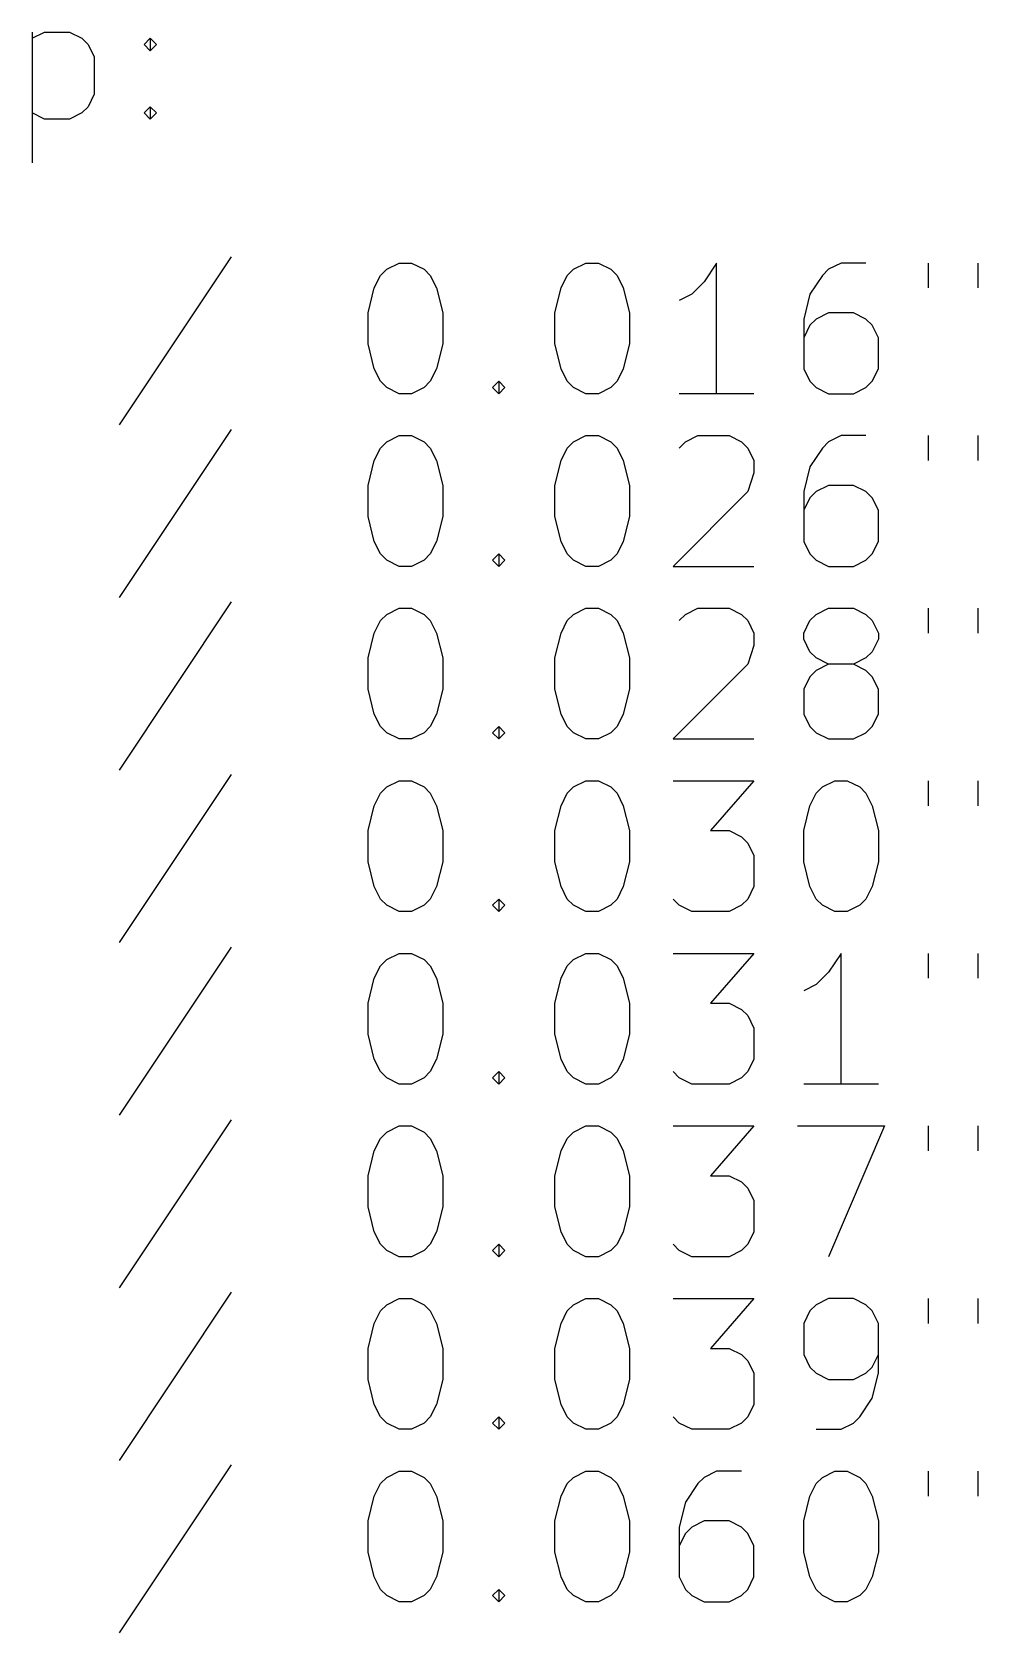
# Model space of a CAD drawing. Extents: x 64.4 to 155.9, y -157.6 to -77.8.
# Drawn here: x 86.65 to 108.36, y -157.22 to -120.48 of the extents above; entities that cross this region are included whole.
import ezdxf

# ---------------------------------------------------------------- set-up
doc = ezdxf.new("R2010")
doc.units = 0
doc.header["$MEASUREMENT"] = 0
doc.layers.add('BLACK', color=7, linetype='CONTINUOUS')

msp = doc.modelspace()

# ---------------------------------------------------------------- linework, layer by layer
at = {"layer": 'BLACK', "linetype": 'CONTINUOUS'}
for p, q in [((86.6464, -120.482), (86.6464, -123.482)), ((86.6464, -120.625), (86.9321, -120.482)), ((86.9321, -120.482), (87.5036, -120.482)), ((87.5036, -120.482), (87.7893, -120.625)), ((87.7893, -120.625), (87.9321, -120.768)), ((87.9321, -120.768), (88.075, -121.054)), ((89.2179, -120.768), (89.3607, -120.625)), ((89.3607, -120.911), (89.2179, -120.768)), ((89.3607, -120.625), (89.5036, -120.768)), ((89.3607, -120.625), (89.3607, -120.911)), ((89.5036, -120.768), (89.3607, -120.911)), ((88.075, -121.054), (88.075, -121.911)), ((88.075, -121.911), (87.9321, -122.196)), ((87.9321, -122.196), (87.7893, -122.339)), ((89.2179, -122.339), (89.3607, -122.196)), ((89.3607, -122.196), (89.5036, -122.339)), ((89.3607, -122.196), (89.3607, -122.482)), ((86.9321, -122.482), (86.6464, -122.339)), ((87.5036, -122.482), (86.9321, -122.482)), ((87.7893, -122.339), (87.5036, -122.482)), ((89.3607, -122.482), (89.2179, -122.339)), ((89.5036, -122.339), (89.3607, -122.482)), ((91.2179, -125.639), (88.6464, -129.496)), ((94.6464, -126.068), (94.7893, -125.925)), ((94.7893, -125.925), (95.075, -125.782)), ((95.075, -125.782), (95.3607, -125.782)), ((95.3607, -125.782), (95.6464, -125.925)), ((95.6464, -125.925), (95.7893, -126.068)), ((98.9321, -126.068), (99.075, -125.925)), ((99.075, -125.925), (99.3607, -125.782)), ((99.3607, -125.782), (99.6464, -125.782)), ((99.6464, -125.782), (99.9321, -125.925)), ((99.9321, -125.925), (100.075, -126.068)), ((102.361, -125.782), (102.075, -126.211)), ((102.361, -128.782), (102.361, -125.782)), ((104.932, -125.925), (104.789, -126.068)), ((105.218, -125.782), (104.932, -125.925)), ((105.789, -125.782), (105.218, -125.782)), ((107.218, -125.782), (107.218, -126.354)), ((108.361, -125.782), (108.361, -126.354)), ((94.3607, -126.925), (94.5036, -126.354)), ((94.5036, -126.354), (94.6464, -126.068)), ((95.7893, -126.068), (95.9321, -126.354)), ((95.9321, -126.354), (96.075, -126.925)), ((98.6464, -126.925), (98.7893, -126.354)), ((98.7893, -126.354), (98.9321, -126.068)), ((100.075, -126.068), (100.218, -126.354)), ((100.218, -126.354), (100.361, -126.925)), ((102.075, -126.211), (101.789, -126.496)), ((104.789, -126.068), (104.504, -126.496)), ((101.789, -126.496), (101.504, -126.639)), ((104.504, -126.496), (104.361, -127.068)), ((94.3607, -127.639), (94.3607, -126.925)), ((96.075, -126.925), (96.075, -127.639)), ((98.6464, -127.639), (98.6464, -126.925)), ((100.361, -126.925), (100.361, -127.639)), ((104.361, -127.068), (104.361, -128.211)), ((104.646, -127.068), (104.504, -127.211)), ((104.932, -126.925), (104.646, -127.068)), ((105.504, -126.925), (104.932, -126.925)), ((105.789, -127.068), (105.504, -126.925)), ((105.932, -127.211), (105.789, -127.068)), ((104.504, -127.211), (104.361, -127.496)), ((106.075, -127.496), (105.932, -127.211)), ((94.5036, -128.211), (94.3607, -127.639)), ((96.075, -127.639), (95.9321, -128.211)), ((98.7893, -128.211), (98.6464, -127.639)), ((100.361, -127.639), (100.218, -128.211)), ((106.075, -128.211), (106.075, -127.496)), ((94.6464, -128.496), (94.5036, -128.211)), ((94.7893, -128.639), (94.6464, -128.496)), ((95.7893, -128.496), (95.6464, -128.639)), ((95.9321, -128.211), (95.7893, -128.496)), ((97.2179, -128.639), (97.3607, -128.496)), ((97.3607, -128.496), (97.5036, -128.639)), ((97.3607, -128.496), (97.3607, -128.782)), ((98.9321, -128.496), (98.7893, -128.211)), ((99.075, -128.639), (98.9321, -128.496)), ((100.075, -128.496), (99.9321, -128.639)), ((100.218, -128.211), (100.075, -128.496)), ((104.361, -128.211), (104.504, -128.496)), ((104.504, -128.496), (104.646, -128.639)), ((105.789, -128.639), (105.932, -128.496)), ((105.932, -128.496), (106.075, -128.211)), ((95.075, -128.782), (94.7893, -128.639)), ((95.3607, -128.782), (95.075, -128.782)), ((95.6464, -128.639), (95.3607, -128.782)), ((97.3607, -128.782), (97.2179, -128.639)), ((97.5036, -128.639), (97.3607, -128.782)), ((99.3607, -128.782), (99.075, -128.639)), ((99.6464, -128.782), (99.3607, -128.782)), ((99.9321, -128.639), (99.6464, -128.782)), ((103.218, -128.782), (101.504, -128.782)), ((104.646, -128.639), (104.932, -128.782)), ((104.932, -128.782), (105.504, -128.782)), ((105.504, -128.782), (105.789, -128.639)), ((91.2179, -129.599), (88.6464, -133.456)), ((94.5036, -130.314), (94.6464, -130.028)), ((94.6464, -130.028), (94.7893, -129.885)), ((94.7893, -129.885), (95.075, -129.742)), ((95.075, -129.742), (95.3607, -129.742)), ((95.3607, -129.742), (95.6464, -129.885)), ((95.6464, -129.885), (95.7893, -130.028)), ((95.7893, -130.028), (95.9321, -130.314)), ((98.7893, -130.314), (98.9321, -130.028)), ((98.9321, -130.028), (99.075, -129.885)), ((99.075, -129.885), (99.3607, -129.742)), ((99.3607, -129.742), (99.6464, -129.742)), ((99.6464, -129.742), (99.9321, -129.885)), ((99.9321, -129.885), (100.075, -130.028)), ((100.075, -130.028), (100.218, -130.314)), ((101.504, -130.028), (101.646, -129.885)), ((101.646, -129.885), (101.932, -129.742)), ((101.932, -129.742), (102.646, -129.742)), ((102.646, -129.742), (102.932, -129.885)), ((102.932, -129.885), (103.075, -130.028)), ((103.075, -130.028), (103.218, -130.314)), ((104.789, -130.028), (104.504, -130.456)), ((104.932, -129.885), (104.789, -130.028)), ((105.218, -129.742), (104.932, -129.885)), ((105.789, -129.742), (105.218, -129.742)), ((107.218, -129.742), (107.218, -130.314)), ((108.361, -129.742), (108.361, -130.314)), ((94.3607, -130.885), (94.5036, -130.314)), ((95.9321, -130.314), (96.075, -130.885)), ((98.6464, -130.885), (98.7893, -130.314)), ((100.218, -130.314), (100.361, -130.885)), ((103.218, -130.314), (103.218, -130.599)), ((103.218, -130.599), (103.075, -131.028)), ((104.504, -130.456), (104.361, -131.028)), ((94.3607, -131.599), (94.3607, -130.885)), ((96.075, -130.885), (96.075, -131.599)), ((98.6464, -131.599), (98.6464, -130.885)), ((100.361, -130.885), (100.361, -131.599)), ((103.075, -131.028), (101.361, -132.742)), ((104.361, -131.028), (104.361, -132.171)), ((104.646, -131.028), (104.504, -131.171)), ((104.932, -130.885), (104.646, -131.028)), ((105.504, -130.885), (104.932, -130.885)), ((105.789, -131.028), (105.504, -130.885)), ((105.932, -131.171), (105.789, -131.028)), ((104.504, -131.171), (104.361, -131.456)), ((106.075, -131.456), (105.932, -131.171)), ((106.075, -132.171), (106.075, -131.456)), ((94.5036, -132.171), (94.3607, -131.599)), ((96.075, -131.599), (95.9321, -132.171)), ((98.7893, -132.171), (98.6464, -131.599)), ((100.361, -131.599), (100.218, -132.171)), ((94.6464, -132.456), (94.5036, -132.171)), ((95.9321, -132.171), (95.7893, -132.456)), ((98.9321, -132.456), (98.7893, -132.171)), ((100.218, -132.171), (100.075, -132.456)), ((104.361, -132.171), (104.504, -132.456)), ((105.932, -132.456), (106.075, -132.171)), ((94.7893, -132.599), (94.6464, -132.456)), ((95.075, -132.742), (94.7893, -132.599)), ((95.6464, -132.599), (95.3607, -132.742)), ((95.7893, -132.456), (95.6464, -132.599)), ((97.2179, -132.599), (97.3607, -132.456)), ((97.3607, -132.742), (97.2179, -132.599)), ((97.3607, -132.456), (97.5036, -132.599)), ((97.3607, -132.456), (97.3607, -132.742)), ((97.5036, -132.599), (97.3607, -132.742)), ((99.075, -132.599), (98.9321, -132.456)), ((99.3607, -132.742), (99.075, -132.599)), ((99.9321, -132.599), (99.6464, -132.742)), ((100.075, -132.456), (99.9321, -132.599)), ((104.504, -132.456), (104.646, -132.599)), ((104.646, -132.599), (104.932, -132.742)), ((105.504, -132.742), (105.789, -132.599)), ((105.789, -132.599), (105.932, -132.456)), ((95.3607, -132.742), (95.075, -132.742)), ((99.6464, -132.742), (99.3607, -132.742)), ((101.361, -132.742), (103.218, -132.742)), ((104.932, -132.742), (105.504, -132.742)), ((91.2179, -133.559), (88.6464, -137.416)), ((94.7893, -133.845), (95.075, -133.702)), ((95.075, -133.702), (95.3607, -133.702)), ((95.3607, -133.702), (95.6464, -133.845)), ((99.075, -133.845), (99.3607, -133.702)), ((99.3607, -133.702), (99.6464, -133.702)), ((99.6464, -133.702), (99.9321, -133.845)), ((101.646, -133.845), (101.932, -133.702)), ((101.932, -133.702), (102.646, -133.702)), ((102.646, -133.702), (102.932, -133.845)), ((104.646, -133.845), (104.932, -133.702)), ((104.932, -133.702), (105.504, -133.702)), ((105.504, -133.702), (105.789, -133.845)), ((107.218, -133.702), (107.218, -134.274)), ((108.361, -133.702), (108.361, -134.274)), ((94.5036, -134.274), (94.6464, -133.988)), ((94.6464, -133.988), (94.7893, -133.845)), ((95.6464, -133.845), (95.7893, -133.988)), ((95.7893, -133.988), (95.9321, -134.274)), ((98.7893, -134.274), (98.9321, -133.988)), ((98.9321, -133.988), (99.075, -133.845)), ((99.9321, -133.845), (100.075, -133.988)), ((100.075, -133.988), (100.218, -134.274)), ((101.504, -133.988), (101.646, -133.845)), ((102.932, -133.845), (103.075, -133.988)), ((103.075, -133.988), (103.218, -134.274)), ((104.361, -134.274), (104.504, -133.988)), ((104.504, -133.988), (104.646, -133.845)), ((105.789, -133.845), (105.932, -133.988)), ((105.932, -133.988), (106.075, -134.274)), ((94.3607, -134.845), (94.5036, -134.274)), ((95.9321, -134.274), (96.075, -134.845)), ((98.6464, -134.845), (98.7893, -134.274)), ((100.218, -134.274), (100.361, -134.845)), ((103.218, -134.274), (103.218, -134.559)), ((104.361, -134.416), (104.361, -134.274)), ((104.504, -134.702), (104.361, -134.416)), ((106.075, -134.416), (105.932, -134.702)), ((106.075, -134.274), (106.075, -134.416)), ((103.218, -134.559), (103.075, -134.988)), ((104.646, -134.845), (104.504, -134.702)), ((105.932, -134.702), (105.789, -134.845)), ((94.3607, -135.559), (94.3607, -134.845)), ((96.075, -134.845), (96.075, -135.559)), ((98.6464, -135.559), (98.6464, -134.845)), ((100.361, -134.845), (100.361, -135.559)), ((103.075, -134.988), (101.361, -136.702)), ((104.646, -135.131), (104.504, -135.274)), ((104.932, -134.988), (104.646, -134.845)), ((104.932, -134.988), (104.646, -135.131)), ((105.504, -134.988), (104.932, -134.988)), ((105.789, -134.845), (105.504, -134.988)), ((105.789, -135.131), (105.504, -134.988)), ((105.932, -135.274), (105.789, -135.131)), ((104.504, -135.274), (104.361, -135.559)), ((106.075, -135.559), (105.932, -135.274)), ((94.5036, -136.131), (94.3607, -135.559)), ((96.075, -135.559), (95.9321, -136.131)), ((98.7893, -136.131), (98.6464, -135.559)), ((100.361, -135.559), (100.218, -136.131)), ((104.361, -135.559), (104.361, -136.131)), ((106.075, -136.131), (106.075, -135.559)), ((94.6464, -136.416), (94.5036, -136.131)), ((95.9321, -136.131), (95.7893, -136.416)), ((98.9321, -136.416), (98.7893, -136.131)), ((100.218, -136.131), (100.075, -136.416)), ((104.361, -136.131), (104.504, -136.416)), ((105.932, -136.416), (106.075, -136.131)), ((94.7893, -136.559), (94.6464, -136.416)), ((95.075, -136.702), (94.7893, -136.559)), ((95.6464, -136.559), (95.3607, -136.702)), ((95.7893, -136.416), (95.6464, -136.559)), ((97.2179, -136.559), (97.3607, -136.416)), ((97.3607, -136.702), (97.2179, -136.559)), ((97.3607, -136.416), (97.5036, -136.559)), ((97.3607, -136.416), (97.3607, -136.702)), ((97.5036, -136.559), (97.3607, -136.702)), ((99.075, -136.559), (98.9321, -136.416)), ((99.3607, -136.702), (99.075, -136.559)), ((99.9321, -136.559), (99.6464, -136.702)), ((100.075, -136.416), (99.9321, -136.559)), ((104.504, -136.416), (104.646, -136.559)), ((104.646, -136.559), (104.932, -136.702)), ((105.504, -136.702), (105.789, -136.559)), ((105.789, -136.559), (105.932, -136.416)), ((95.3607, -136.702), (95.075, -136.702)), ((99.6464, -136.702), (99.3607, -136.702)), ((101.361, -136.702), (103.218, -136.702)), ((104.932, -136.702), (105.504, -136.702)), ((91.2179, -137.519), (88.6464, -141.376)), ((94.7893, -137.805), (95.075, -137.662)), ((95.075, -137.662), (95.3607, -137.662)), ((95.3607, -137.662), (95.6464, -137.805)), ((99.075, -137.805), (99.3607, -137.662)), ((99.3607, -137.662), (99.6464, -137.662)), ((99.6464, -137.662), (99.9321, -137.805)), ((101.361, -137.662), (103.218, -137.662)), ((103.218, -137.662), (102.218, -138.805)), ((104.789, -137.805), (105.075, -137.662)), ((105.075, -137.662), (105.361, -137.662)), ((105.361, -137.662), (105.646, -137.805)), ((107.218, -137.662), (107.218, -138.234)), ((108.361, -137.662), (108.361, -138.234)), ((94.5036, -138.234), (94.6464, -137.948)), ((94.6464, -137.948), (94.7893, -137.805)), ((95.6464, -137.805), (95.7893, -137.948)), ((95.7893, -137.948), (95.9321, -138.234)), ((98.7893, -138.234), (98.9321, -137.948)), ((98.9321, -137.948), (99.075, -137.805)), ((99.9321, -137.805), (100.075, -137.948)), ((100.075, -137.948), (100.218, -138.234)), ((104.504, -138.234), (104.646, -137.948)), ((104.646, -137.948), (104.789, -137.805)), ((105.646, -137.805), (105.789, -137.948)), ((105.789, -137.948), (105.932, -138.234)), ((94.3607, -138.805), (94.5036, -138.234)), ((95.9321, -138.234), (96.075, -138.805)), ((98.6464, -138.805), (98.7893, -138.234)), ((100.218, -138.234), (100.361, -138.805)), ((104.361, -138.805), (104.504, -138.234)), ((105.932, -138.234), (106.075, -138.805)), ((94.3607, -139.519), (94.3607, -138.805)), ((96.075, -138.805), (96.075, -139.519)), ((98.6464, -139.519), (98.6464, -138.805)), ((100.361, -138.805), (100.361, -139.519)), ((102.218, -138.805), (102.646, -138.805)), ((102.646, -138.805), (102.932, -138.948)), ((104.361, -139.519), (104.361, -138.805)), ((106.075, -138.805), (106.075, -139.519)), ((102.932, -138.948), (103.075, -139.091)), ((103.075, -139.091), (103.218, -139.376)), ((94.5036, -140.091), (94.3607, -139.519)), ((96.075, -139.519), (95.9321, -140.091)), ((98.7893, -140.091), (98.6464, -139.519)), ((100.361, -139.519), (100.218, -140.091)), ((103.218, -139.376), (103.218, -140.091)), ((104.504, -140.091), (104.361, -139.519)), ((106.075, -139.519), (105.932, -140.091)), ((94.6464, -140.376), (94.5036, -140.091)), ((95.9321, -140.091), (95.7893, -140.376)), ((98.9321, -140.376), (98.7893, -140.091)), ((100.218, -140.091), (100.075, -140.376)), ((103.218, -140.091), (103.075, -140.376)), ((104.646, -140.376), (104.504, -140.091)), ((105.932, -140.091), (105.789, -140.376)), ((94.7893, -140.519), (94.6464, -140.376)), ((95.075, -140.662), (94.7893, -140.519)), ((95.3607, -140.662), (95.075, -140.662)), ((95.6464, -140.519), (95.3607, -140.662)), ((95.7893, -140.376), (95.6464, -140.519)), ((97.2179, -140.519), (97.3607, -140.376)), ((97.3607, -140.662), (97.2179, -140.519)), ((97.3607, -140.376), (97.5036, -140.519)), ((97.3607, -140.376), (97.3607, -140.662)), ((97.5036, -140.519), (97.3607, -140.662)), ((99.075, -140.519), (98.9321, -140.376)), ((99.3607, -140.662), (99.075, -140.519)), ((99.6464, -140.662), (99.3607, -140.662)), ((99.9321, -140.519), (99.6464, -140.662)), ((100.075, -140.376), (99.9321, -140.519)), ((101.504, -140.519), (101.361, -140.376)), ((101.789, -140.662), (101.504, -140.519)), ((102.646, -140.662), (101.789, -140.662)), ((102.932, -140.519), (102.646, -140.662)), ((103.075, -140.376), (102.932, -140.519)), ((104.789, -140.519), (104.646, -140.376)), ((105.075, -140.662), (104.789, -140.519)), ((105.361, -140.662), (105.075, -140.662)), ((105.646, -140.519), (105.361, -140.662)), ((105.789, -140.376), (105.646, -140.519)), ((91.2179, -141.479), (88.6464, -145.336)), ((94.6464, -141.908), (94.7893, -141.765)), ((94.7893, -141.765), (95.075, -141.622)), ((95.075, -141.622), (95.3607, -141.622)), ((95.3607, -141.622), (95.6464, -141.765)), ((95.6464, -141.765), (95.7893, -141.908)), ((98.9321, -141.908), (99.075, -141.765)), ((99.075, -141.765), (99.3607, -141.622)), ((99.3607, -141.622), (99.6464, -141.622)), ((99.6464, -141.622), (99.9321, -141.765)), ((99.9321, -141.765), (100.075, -141.908)), ((101.361, -141.622), (103.218, -141.622)), ((103.218, -141.622), (102.218, -142.765)), ((105.218, -141.622), (104.932, -142.051)), ((105.218, -144.622), (105.218, -141.622)), ((107.218, -141.622), (107.218, -142.194)), ((108.361, -141.622), (108.361, -142.194)), ((94.5036, -142.194), (94.6464, -141.908)), ((95.7893, -141.908), (95.9321, -142.194)), ((98.7893, -142.194), (98.9321, -141.908)), ((100.075, -141.908), (100.218, -142.194)), ((104.932, -142.051), (104.646, -142.336)), ((94.3607, -142.765), (94.5036, -142.194)), ((95.9321, -142.194), (96.075, -142.765)), ((98.6464, -142.765), (98.7893, -142.194)), ((100.218, -142.194), (100.361, -142.765)), ((104.646, -142.336), (104.361, -142.479)), ((94.3607, -143.479), (94.3607, -142.765)), ((96.075, -142.765), (96.075, -143.479)), ((98.6464, -143.479), (98.6464, -142.765)), ((100.361, -142.765), (100.361, -143.479)), ((102.218, -142.765), (102.646, -142.765)), ((102.646, -142.765), (102.932, -142.908)), ((102.932, -142.908), (103.075, -143.051)), ((103.075, -143.051), (103.218, -143.336)), ((94.5036, -144.051), (94.3607, -143.479)), ((96.075, -143.479), (95.9321, -144.051)), ((98.7893, -144.051), (98.6464, -143.479)), ((100.361, -143.479), (100.218, -144.051)), ((103.218, -143.336), (103.218, -144.051)), ((94.6464, -144.336), (94.5036, -144.051)), ((94.7893, -144.479), (94.6464, -144.336)), ((95.7893, -144.336), (95.6464, -144.479)), ((95.9321, -144.051), (95.7893, -144.336)), ((97.2179, -144.479), (97.3607, -144.336)), ((97.3607, -144.336), (97.5036, -144.479)), ((97.3607, -144.336), (97.3607, -144.622)), ((98.9321, -144.336), (98.7893, -144.051)), ((99.075, -144.479), (98.9321, -144.336)), ((100.075, -144.336), (99.9321, -144.479)), ((100.218, -144.051), (100.075, -144.336)), ((101.504, -144.479), (101.361, -144.336)), ((103.075, -144.336), (102.932, -144.479)), ((103.218, -144.051), (103.075, -144.336)), ((95.075, -144.622), (94.7893, -144.479)), ((95.3607, -144.622), (95.075, -144.622)), ((95.6464, -144.479), (95.3607, -144.622)), ((97.3607, -144.622), (97.2179, -144.479)), ((97.5036, -144.479), (97.3607, -144.622)), ((99.3607, -144.622), (99.075, -144.479)), ((99.6464, -144.622), (99.3607, -144.622)), ((99.9321, -144.479), (99.6464, -144.622)), ((101.789, -144.622), (101.504, -144.479)), ((102.646, -144.622), (101.789, -144.622)), ((102.932, -144.479), (102.646, -144.622)), ((106.075, -144.622), (104.361, -144.622)), ((91.2179, -145.439), (88.6464, -149.296)), ((94.6464, -145.868), (94.7893, -145.725)), ((94.7893, -145.725), (95.075, -145.582)), ((95.075, -145.582), (95.3607, -145.582)), ((95.3607, -145.582), (95.6464, -145.725)), ((95.6464, -145.725), (95.7893, -145.868)), ((98.9321, -145.868), (99.075, -145.725)), ((99.075, -145.725), (99.3607, -145.582)), ((99.3607, -145.582), (99.6464, -145.582)), ((99.6464, -145.582), (99.9321, -145.725)), ((99.9321, -145.725), (100.075, -145.868)), ((101.361, -145.582), (103.218, -145.582)), ((103.218, -145.582), (102.218, -146.725)), ((104.218, -145.582), (106.218, -145.582)), ((106.218, -145.582), (104.932, -148.582)), ((107.218, -145.582), (107.218, -146.154)), ((108.361, -145.582), (108.361, -146.154)), ((94.3607, -146.725), (94.5036, -146.154)), ((94.5036, -146.154), (94.6464, -145.868)), ((95.7893, -145.868), (95.9321, -146.154)), ((95.9321, -146.154), (96.075, -146.725)), ((98.6464, -146.725), (98.7893, -146.154)), ((98.7893, -146.154), (98.9321, -145.868)), ((100.075, -145.868), (100.218, -146.154)), ((100.218, -146.154), (100.361, -146.725)), ((94.3607, -147.439), (94.3607, -146.725)), ((96.075, -146.725), (96.075, -147.439)), ((98.6464, -147.439), (98.6464, -146.725)), ((100.361, -146.725), (100.361, -147.439)), ((102.218, -146.725), (102.646, -146.725)), ((102.646, -146.725), (102.932, -146.868)), ((102.932, -146.868), (103.075, -147.011)), ((103.075, -147.011), (103.218, -147.296)), ((103.218, -147.296), (103.218, -148.011)), ((94.5036, -148.011), (94.3607, -147.439)), ((96.075, -147.439), (95.9321, -148.011)), ((98.7893, -148.011), (98.6464, -147.439)), ((100.361, -147.439), (100.218, -148.011)), ((94.6464, -148.296), (94.5036, -148.011)), ((95.9321, -148.011), (95.7893, -148.296)), ((98.9321, -148.296), (98.7893, -148.011)), ((100.218, -148.011), (100.075, -148.296)), ((103.218, -148.011), (103.075, -148.296)), ((94.7893, -148.439), (94.6464, -148.296)), ((95.7893, -148.296), (95.6464, -148.439)), ((97.2179, -148.439), (97.3607, -148.296)), ((97.3607, -148.296), (97.5036, -148.439)), ((97.3607, -148.296), (97.3607, -148.582)), ((99.075, -148.439), (98.9321, -148.296)), ((100.075, -148.296), (99.9321, -148.439)), ((101.504, -148.439), (101.361, -148.296)), ((103.075, -148.296), (102.932, -148.439)), ((95.075, -148.582), (94.7893, -148.439)), ((95.3607, -148.582), (95.075, -148.582)), ((95.6464, -148.439), (95.3607, -148.582)), ((97.3607, -148.582), (97.2179, -148.439)), ((97.5036, -148.439), (97.3607, -148.582)), ((99.3607, -148.582), (99.075, -148.439)), ((99.6464, -148.582), (99.3607, -148.582)), ((99.9321, -148.439), (99.6464, -148.582)), ((101.789, -148.582), (101.504, -148.439)), ((102.646, -148.582), (101.789, -148.582)), ((102.932, -148.439), (102.646, -148.582)), ((91.2179, -149.399), (88.6464, -153.256)), ((94.5036, -150.114), (94.6464, -149.828)), ((94.6464, -149.828), (94.7893, -149.685)), ((94.7893, -149.685), (95.075, -149.542)), ((95.075, -149.542), (95.3607, -149.542)), ((95.3607, -149.542), (95.6464, -149.685)), ((95.6464, -149.685), (95.7893, -149.828)), ((95.7893, -149.828), (95.9321, -150.114)), ((98.7893, -150.114), (98.9321, -149.828)), ((98.9321, -149.828), (99.075, -149.685)), ((99.075, -149.685), (99.3607, -149.542)), ((99.3607, -149.542), (99.6464, -149.542)), ((99.6464, -149.542), (99.9321, -149.685)), ((99.9321, -149.685), (100.075, -149.828)), ((100.075, -149.828), (100.218, -150.114)), ((101.361, -149.542), (103.218, -149.542)), ((103.218, -149.542), (102.218, -150.685)), ((104.504, -149.828), (104.361, -150.114)), ((104.646, -149.685), (104.504, -149.828)), ((104.932, -149.542), (104.646, -149.685)), ((105.504, -149.542), (104.932, -149.542)), ((105.789, -149.685), (105.504, -149.542)), ((105.932, -149.828), (105.789, -149.685)), ((106.075, -150.114), (105.932, -149.828)), ((107.218, -149.542), (107.218, -150.114)), ((108.361, -149.542), (108.361, -150.114)), ((94.3607, -150.685), (94.5036, -150.114)), ((95.9321, -150.114), (96.075, -150.685)), ((98.6464, -150.685), (98.7893, -150.114)), ((100.218, -150.114), (100.361, -150.685)), ((104.361, -150.114), (104.361, -150.828)), ((106.075, -151.256), (106.075, -150.114)), ((94.3607, -151.399), (94.3607, -150.685)), ((96.075, -150.685), (96.075, -151.399)), ((98.6464, -151.399), (98.6464, -150.685)), ((100.361, -150.685), (100.361, -151.399)), ((102.218, -150.685), (102.646, -150.685)), ((102.646, -150.685), (102.932, -150.828)), ((102.932, -150.828), (103.075, -150.971)), ((103.075, -150.971), (103.218, -151.256)), ((104.361, -150.828), (104.504, -151.114)), ((105.932, -151.114), (106.075, -150.828)), ((103.218, -151.256), (103.218, -151.971)), ((104.504, -151.114), (104.646, -151.256)), ((104.646, -151.256), (104.932, -151.399)), ((105.504, -151.399), (105.789, -151.256)), ((105.789, -151.256), (105.932, -151.114)), ((105.932, -151.828), (106.075, -151.256)), ((94.5036, -151.971), (94.3607, -151.399)), ((96.075, -151.399), (95.9321, -151.971)), ((98.7893, -151.971), (98.6464, -151.399)), ((100.361, -151.399), (100.218, -151.971)), ((104.932, -151.399), (105.504, -151.399)), ((94.6464, -152.256), (94.5036, -151.971)), ((95.9321, -151.971), (95.7893, -152.256)), ((98.9321, -152.256), (98.7893, -151.971)), ((100.218, -151.971), (100.075, -152.256)), ((103.218, -151.971), (103.075, -152.256)), ((105.646, -152.256), (105.932, -151.828)), ((94.7893, -152.399), (94.6464, -152.256)), ((95.075, -152.542), (94.7893, -152.399)), ((95.6464, -152.399), (95.3607, -152.542)), ((95.7893, -152.256), (95.6464, -152.399)), ((97.2179, -152.399), (97.3607, -152.256)), ((97.3607, -152.542), (97.2179, -152.399)), ((97.3607, -152.256), (97.5036, -152.399)), ((97.3607, -152.256), (97.3607, -152.542)), ((97.5036, -152.399), (97.3607, -152.542)), ((99.075, -152.399), (98.9321, -152.256)), ((99.3607, -152.542), (99.075, -152.399)), ((99.9321, -152.399), (99.6464, -152.542)), ((100.075, -152.256), (99.9321, -152.399)), ((101.504, -152.399), (101.361, -152.256)), ((101.789, -152.542), (101.504, -152.399)), ((102.932, -152.399), (102.646, -152.542)), ((103.075, -152.256), (102.932, -152.399)), ((105.218, -152.542), (105.504, -152.399)), ((105.504, -152.399), (105.646, -152.256)), ((95.3607, -152.542), (95.075, -152.542)), ((99.6464, -152.542), (99.3607, -152.542)), ((102.646, -152.542), (101.789, -152.542)), ((104.646, -152.542), (105.218, -152.542)), ((91.2179, -153.359), (88.6464, -157.216)), ((94.7893, -153.645), (95.075, -153.502)), ((95.075, -153.502), (95.3607, -153.502)), ((95.3607, -153.502), (95.6464, -153.645)), ((99.075, -153.645), (99.3607, -153.502)), ((99.3607, -153.502), (99.6464, -153.502)), ((99.6464, -153.502), (99.9321, -153.645)), ((102.361, -153.502), (102.075, -153.645)), ((102.932, -153.502), (102.361, -153.502)), ((104.789, -153.645), (105.075, -153.502)), ((105.075, -153.502), (105.361, -153.502)), ((105.361, -153.502), (105.646, -153.645)), ((107.218, -153.502), (107.218, -154.074)), ((108.361, -153.502), (108.361, -154.074)), ((94.5036, -154.074), (94.6464, -153.788)), ((94.6464, -153.788), (94.7893, -153.645)), ((95.6464, -153.645), (95.7893, -153.788)), ((95.7893, -153.788), (95.9321, -154.074)), ((98.7893, -154.074), (98.9321, -153.788)), ((98.9321, -153.788), (99.075, -153.645)), ((99.9321, -153.645), (100.075, -153.788)), ((100.075, -153.788), (100.218, -154.074)), ((101.932, -153.788), (101.646, -154.216)), ((102.075, -153.645), (101.932, -153.788)), ((104.504, -154.074), (104.646, -153.788)), ((104.646, -153.788), (104.789, -153.645)), ((105.646, -153.645), (105.789, -153.788)), ((105.789, -153.788), (105.932, -154.074)), ((94.3607, -154.645), (94.5036, -154.074)), ((95.9321, -154.074), (96.075, -154.645)), ((98.6464, -154.645), (98.7893, -154.074)), ((100.218, -154.074), (100.361, -154.645)), ((101.646, -154.216), (101.504, -154.788)), ((104.361, -154.645), (104.504, -154.074)), ((105.932, -154.074), (106.075, -154.645)), ((94.3607, -155.359), (94.3607, -154.645)), ((96.075, -154.645), (96.075, -155.359)), ((98.6464, -155.359), (98.6464, -154.645)), ((100.361, -154.645), (100.361, -155.359)), ((102.075, -154.645), (101.789, -154.788)), ((102.646, -154.645), (102.075, -154.645)), ((102.932, -154.788), (102.646, -154.645)), ((104.361, -155.359), (104.361, -154.645)), ((106.075, -154.645), (106.075, -155.359)), ((101.504, -154.788), (101.504, -155.931)), ((101.646, -154.931), (101.504, -155.216)), ((101.789, -154.788), (101.646, -154.931)), ((103.075, -154.931), (102.932, -154.788)), ((103.218, -155.216), (103.075, -154.931)), ((94.5036, -155.931), (94.3607, -155.359)), ((96.075, -155.359), (95.9321, -155.931)), ((98.7893, -155.931), (98.6464, -155.359)), ((100.361, -155.359), (100.218, -155.931)), ((103.218, -155.931), (103.218, -155.216)), ((104.504, -155.931), (104.361, -155.359)), ((106.075, -155.359), (105.932, -155.931)), ((94.6464, -156.216), (94.5036, -155.931)), ((95.9321, -155.931), (95.7893, -156.216)), ((98.9321, -156.216), (98.7893, -155.931)), ((100.218, -155.931), (100.075, -156.216)), ((101.504, -155.931), (101.646, -156.216)), ((103.075, -156.216), (103.218, -155.931)), ((104.646, -156.216), (104.504, -155.931)), ((105.932, -155.931), (105.789, -156.216)), ((94.7893, -156.359), (94.6464, -156.216)), ((95.075, -156.502), (94.7893, -156.359)), ((95.6464, -156.359), (95.3607, -156.502)), ((95.7893, -156.216), (95.6464, -156.359)), ((97.2179, -156.359), (97.3607, -156.216)), ((97.3607, -156.502), (97.2179, -156.359)), ((97.3607, -156.216), (97.5036, -156.359)), ((97.3607, -156.216), (97.3607, -156.502)), ((97.5036, -156.359), (97.3607, -156.502)), ((99.075, -156.359), (98.9321, -156.216)), ((99.3607, -156.502), (99.075, -156.359)), ((99.9321, -156.359), (99.6464, -156.502)), ((100.075, -156.216), (99.9321, -156.359)), ((101.646, -156.216), (101.789, -156.359)), ((101.789, -156.359), (102.075, -156.502)), ((102.646, -156.502), (102.932, -156.359)), ((102.932, -156.359), (103.075, -156.216)), ((104.789, -156.359), (104.646, -156.216)), ((105.075, -156.502), (104.789, -156.359)), ((105.646, -156.359), (105.361, -156.502)), ((105.789, -156.216), (105.646, -156.359)), ((95.3607, -156.502), (95.075, -156.502)), ((99.6464, -156.502), (99.3607, -156.502)), ((102.075, -156.502), (102.646, -156.502)), ((105.361, -156.502), (105.075, -156.502))]:
    msp.add_line(p, q, dxfattribs=at)

doc.saveas('drawing.dxf')
